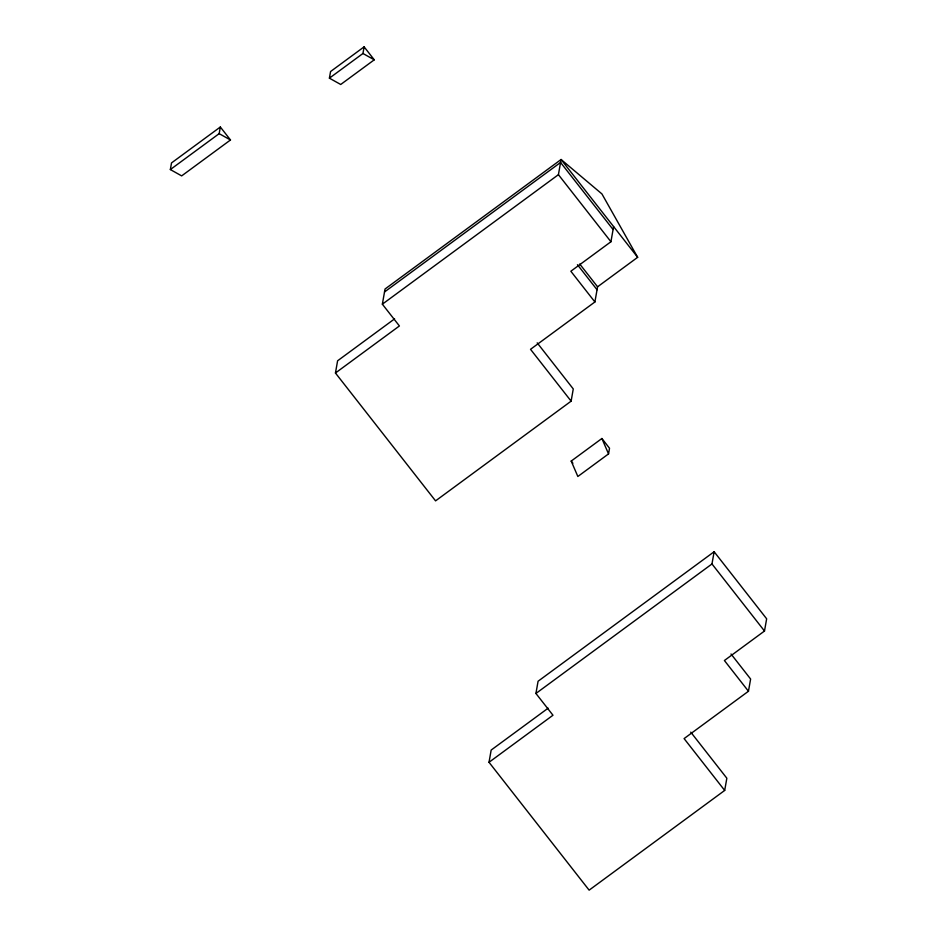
<?xml version="1.0" encoding="UTF-8"?>
<svg xmlns="http://www.w3.org/2000/svg" width="937" height="937" viewBox="0 0 937 937"><rect width="100%" height="100%" fill="white"/><g stroke="black" fill="none" stroke-linecap="round" stroke-linejoin="round"><path stroke-width="1.41" d="M170.347 169.562L171.518 162.921L220.336 127.01L230.49 139.976L181.661 175.887L170.347 169.562L219.164 133.651L220.336 127.01M329.402 78.169L330.574 71.528L364.118 46.85L374.261 59.816L340.717 84.482L329.402 78.169L362.947 53.491L364.118 46.85M537.194 342.86L573.268 388.937L571.125 401.153L435.564 500.873L335.446 373.008L337.601 360.792L394.582 318.873M335.446 373.008L399.408 325.959L382.355 304.185L385.037 289.018L561.087 159.513L601.929 193.924L637.664 257.312L597.572 286.804L594.901 301.972L530.529 349.314L571.125 401.153M382.355 304.185L558.417 174.669L561.087 159.513L637.664 257.312M690.756 732.137L726.843 778.225L724.688 790.43L589.127 890.15L489.02 762.285L491.164 750.068L548.157 708.161M594.901 301.972L570.844 271.238L610.936 241.746L613.606 226.578M489.02 762.285L552.971 715.236L535.929 693.462L538.072 681.246L714.135 551.741L766.653 618.807L764.498 631.023L724.406 660.515L748.464 691.248L684.092 738.59L724.688 790.43M608.535 453.906L609.53 448.261L601.894 438.504L571.207 461.074L577.848 476.488L608.535 453.906L601.894 438.504M535.929 693.462L711.979 563.957L714.135 551.741M748.464 691.248L750.619 679.032L731.012 653.991M384.51 291.969L560.572 162.464L613.091 229.53M362.947 53.491L374.261 59.816M219.164 133.651L230.49 139.976M558.417 174.669L610.936 241.746M579.745 264.035L597.572 286.804M577.45 264.714L597.056 289.756M711.979 563.957L764.498 631.023M571.207 461.074L572.905 463.241"/></g></svg>
